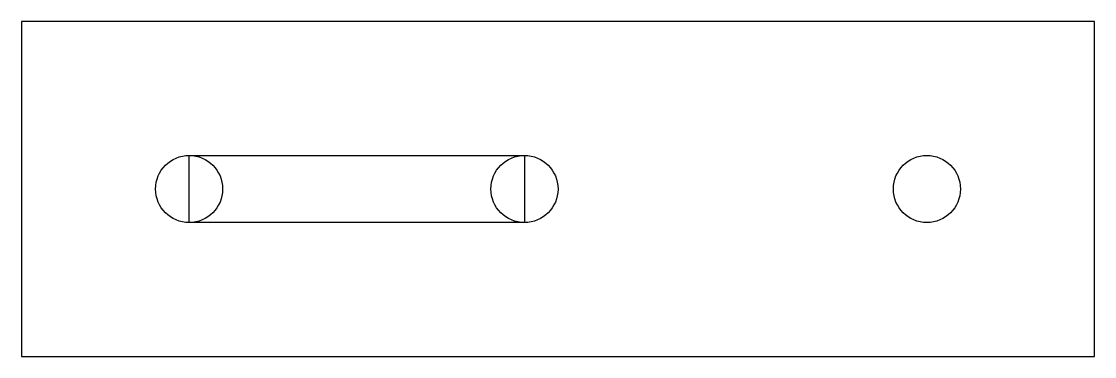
# Model space of a CAD drawing. Header units: millimetres. Extents: x 0 to 32, y 0 to 10.
import ezdxf

# ---------------------------------------------------------------- set-up
doc = ezdxf.new("R2010")
doc.units = ezdxf.units.MM
doc.layers.get('0').update_dxf_attribs({"linetype": 'CONTINUOUS'})

msp = doc.modelspace()

# ---------------------------------------------------------------- linework, layer by layer
for points in [[(0, 0), (32, 0), (32, 10), (0, 10)], [(5, 6), (15, 6), (15, 4), (5, 4)]]:
    msp.add_lwpolyline(points, close=True)
for centre in [(5, 5), (15, 5), (27, 5)]:
    msp.add_circle(centre, 1)

doc.saveas('drawing.dxf')
